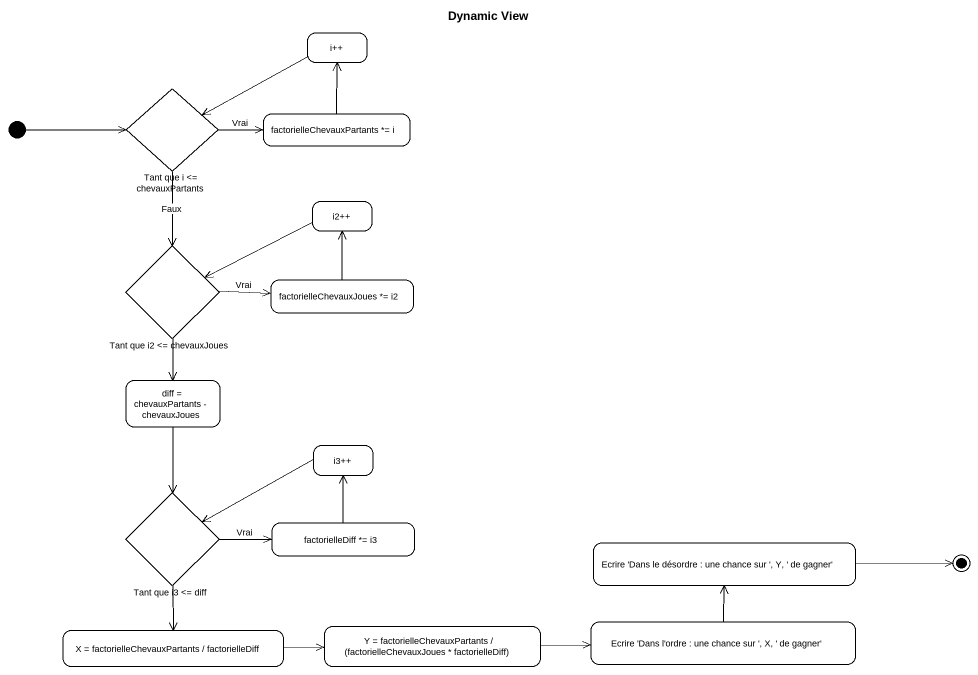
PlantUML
@startuml
title Dynamic View
hide empty description
state "i++" as i
state "Tant que i <= chevauxPartants" as Tant_que_i_chevauxPartants <<choice>>
state "factorielleChevauxPartants *= i" as factorielleChevauxPartants_i
state "i2++" as i2
state "Tant que i2 <= chevauxJoues" as Tant_que_i2_chevauxJoues <<choice>>
state "factorielleChevauxJoues *= i2" as factorielleChevauxJoues_i2
state "diff = chevauxPartants - chevauxJoues" as diff_chevauxPartants
state "i3++" as i3
state "Tant que i3 <= diff" as Tant_que_i3_diff <<choice>>
state "factorielleDiff *= i3" as factorielleDiff_i3
state "Ecrire 'Dans le désordre : une chance sur ', Y, ' de gagner'" as Ecrire_Dans_le_désordre_une
state "X = factorielleChevauxPartants / factorielleDiff" as X_factorielleChevauxPartants
state "Y = factorielleChevauxPartants / (factorielleChevauxJoues * factorielleDiff)" as Y_factorielleChevauxPartants
state "Ecrire 'Dans l'ordre : une chance sur ', X, ' de gagner'" as Ecrire_Dans_l_ordre_une
[*] -right-> Tant_que_i_chevauxPartants
i -left-> Tant_que_i_chevauxPartants
Tant_que_i_chevauxPartants -right-> factorielleChevauxPartants_i : Vrai
Tant_que_i_chevauxPartants --> Tant_que_i2_chevauxJoues : Faux
factorielleChevauxPartants_i -up-> i
i2 -left-> Tant_que_i2_chevauxJoues
Tant_que_i2_chevauxJoues -right-> factorielleChevauxJoues_i2 : Vrai
Tant_que_i2_chevauxJoues --> diff_chevauxPartants
factorielleChevauxJoues_i2 -up-> i2
diff_chevauxPartants --> Tant_que_i3_diff
i3 -left-> Tant_que_i3_diff
Tant_que_i3_diff -right-> factorielleDiff_i3 : Vrai
Tant_que_i3_diff --> X_factorielleChevauxPartants
factorielleDiff_i3 -up-> i3
X_factorielleChevauxPartants -right-> Y_factorielleChevauxPartants
Y_factorielleChevauxPartants -right-> Ecrire_Dans_l_ordre_une
Ecrire_Dans_l_ordre_une -up-> Ecrire_Dans_le_désordre_une
Ecrire_Dans_le_désordre_une -right-> [*]
@enduml
